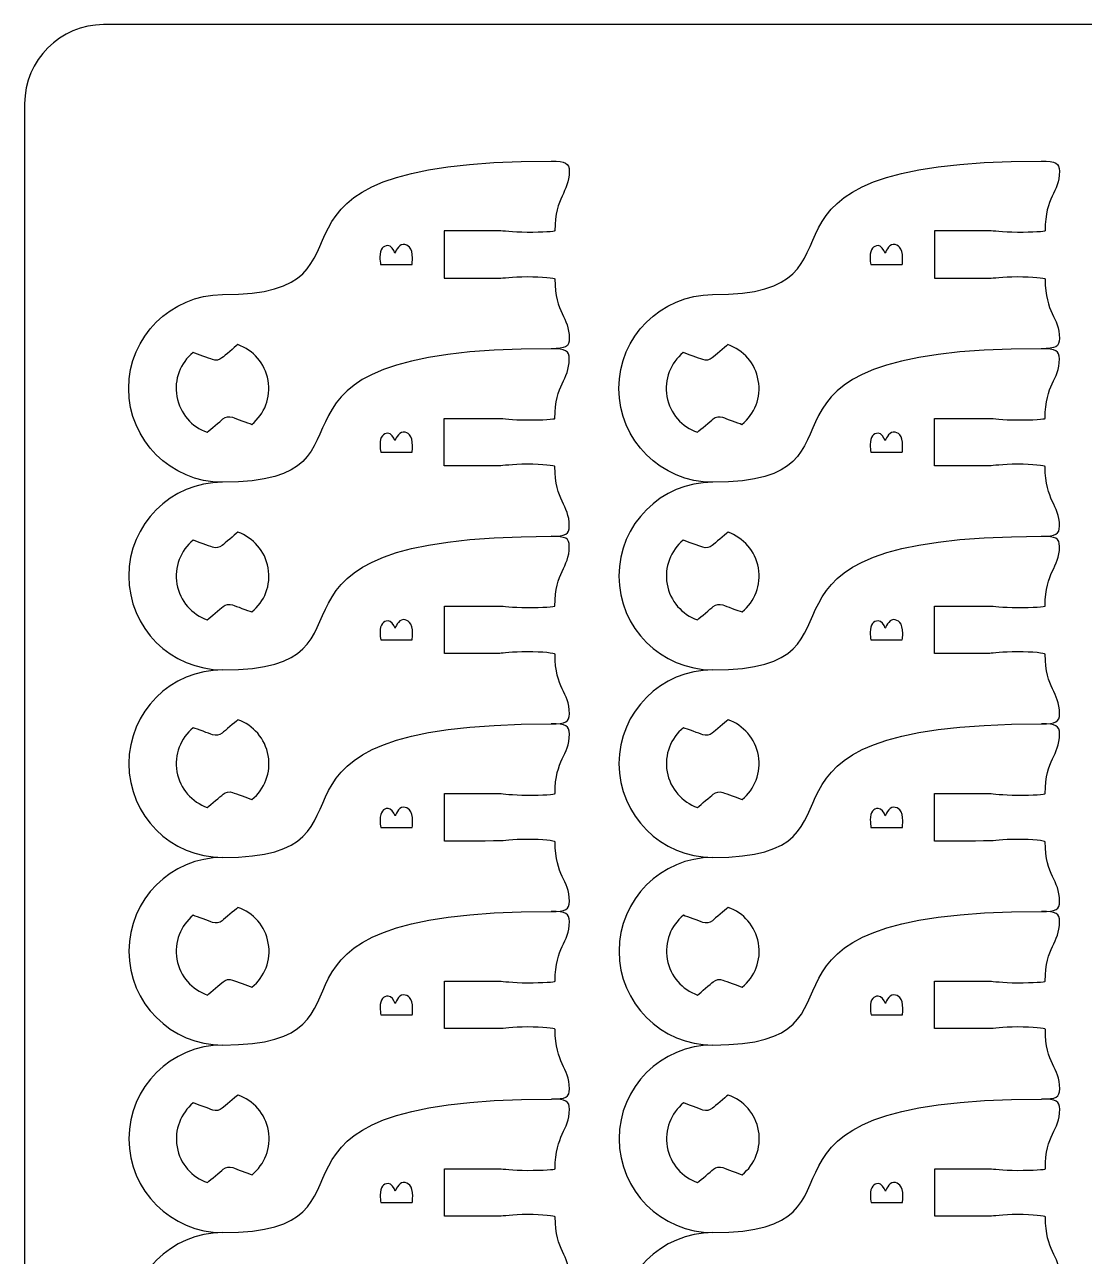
# Model space of a CAD drawing. Extents: x 0 to 300, y 0 to 300.
# Drawn here: x 0 to 67.1, y 222.2 to 300.1 of the extents above; entities that cross this region are included whole.
import ezdxf

# ---------------------------------------------------------------- set-up
doc = ezdxf.new("R2010")
doc.units = 0
doc.header["$MEASUREMENT"] = 0
doc.layers.add('DEFAULT', color=7, linetype='CONTINUOUS')

msp = doc.modelspace()

# ---------------------------------------------------------------- linework, layer by layer
at = {"layer": 'DEFAULT', "color": 1}
for points, knots in [([(295, 0.1), (198.333, 0.1), (101.667, 0.1), (5, 0.1), (2.25, 0.1), (0, 2.35), (0, 5.1), (0, 101.767), (0, 198.433), (0, 295.1), (0, 297.85), (2.25, 300.1), (5, 300.1), (101.667, 300.1), (198.333, 300.1), (295, 300.1), (297.75, 300.1), (300, 297.85), (300, 295.1), (300, 198.433), (300, 101.767), (300, 5.1), (300, 2.35), (297.75, 0.1), (295, 0.1)], [0, 0, 0, 0, 822.047, 822.047, 822.047, 823.047, 823.047, 823.047, 1645.094, 1645.094, 1645.094, 1646.094, 1646.094, 1646.094, 2468.141, 2468.141, 2468.141, 2469.141, 2469.141, 2469.141, 3291.188, 3291.188, 3291.188, 3292.188, 3292.188, 3292.188, 3292.188]), ([(33.555, 284.009), (33.544, 284.069), (32.765, 284.157), (31.805, 284.161), (30.838, 284.157), (30.228, 284.059), (30.052, 284.059), (29.177, 284.059), (26.552, 284.055), (26.552, 284.055), (26.552, 285.056), (26.552, 286.057), (26.552, 287.057), (27.719, 287.057), (28.885, 287.057), (30.052, 287.057), (30.228, 287.057), (30.831, 286.958), (31.805, 286.958), (32.772, 286.958), (33.551, 287.004), (33.551, 287.057), (33.551, 289.269), (34.458, 289.431), (34.458, 290.825), (34.458, 291.344), (34.232, 291.467), (33.311, 291.467), (12.039, 291.467), (23.942, 283.021), (12.519, 283.018), (9.248, 283.018), (6.581, 280.354), (6.585, 277.084), (6.585, 273.81), (9.248, 271.147), (12.522, 271.151), (23.945, 271.154), (12.042, 279.6), (33.315, 279.6), (34.236, 279.6), (34.461, 279.723), (34.461, 280.245), (34.461, 281.639), (33.555, 281.801), (33.555, 284.009)], [1, 1, 1, 1, 2, 2, 2, 3, 3, 3, 4, 4, 4, 12.51, 12.51, 12.51, 22.43, 22.43, 22.43, 23.43, 23.43, 23.43, 24.43, 24.43, 24.43, 25.43, 25.43, 25.43, 26.43, 26.43, 26.43, 27.43, 27.43, 27.43, 28.43, 28.43, 28.43, 29.43, 29.43, 29.43, 30.43, 30.43, 30.43, 31.43, 31.43, 31.43, 32.43, 32.43, 32.43, 32.43]), ([(64.572, 284.009), (64.561, 284.069), (63.781, 284.157), (62.822, 284.161), (61.855, 284.157), (61.245, 284.059), (61.068, 284.059), (60.194, 284.059), (57.569, 284.055), (57.569, 284.055), (57.569, 285.056), (57.569, 286.057), (57.569, 287.057), (58.735, 287.057), (59.902, 287.057), (61.068, 287.057), (61.245, 287.057), (61.848, 286.958), (62.822, 286.958), (63.788, 286.958), (64.568, 287.004), (64.568, 287.057), (64.568, 289.269), (65.475, 289.431), (65.475, 290.825), (65.475, 291.344), (65.249, 291.467), (64.328, 291.467), (43.056, 291.467), (54.958, 283.021), (43.535, 283.018), (40.265, 283.018), (37.598, 280.354), (37.602, 277.084), (37.602, 273.81), (40.265, 271.147), (43.539, 271.151), (54.962, 271.154), (43.059, 279.6), (64.332, 279.6), (65.252, 279.6), (65.478, 279.723), (65.478, 280.245), (65.478, 281.639), (64.572, 281.801), (64.572, 284.009)], [1, 1, 1, 1, 2, 2, 2, 3, 3, 3, 4, 4, 4, 12.51, 12.51, 12.51, 22.43, 22.43, 22.43, 23.43, 23.43, 23.43, 24.43, 24.43, 24.43, 25.43, 25.43, 25.43, 26.43, 26.43, 26.43, 27.43, 27.43, 27.43, 28.43, 28.43, 28.43, 29.43, 29.43, 29.43, 30.43, 30.43, 30.43, 31.43, 31.43, 31.43, 32.43, 32.43, 32.43, 32.43]), ([(14.374, 274.812), (14.096, 274.915), (13.39, 275.172), (13.15, 275.26), (12.945, 275.334), (12.716, 275.292), (12.55, 275.155), (12.356, 274.989), (11.774, 274.502), (11.552, 274.315), (10.582, 274.65), (9.82, 275.49), (9.629, 276.576), (9.439, 277.656), (9.866, 278.707), (10.656, 279.356), (10.928, 279.257), (11.647, 279), (11.887, 278.908), (12.092, 278.838), (12.321, 278.876), (12.487, 279.014), (12.681, 279.18), (13.263, 279.667), (13.489, 279.857), (14.459, 279.515), (15.217, 278.675), (15.408, 277.596), (15.602, 276.513), (15.172, 275.461), (14.374, 274.812)], [1, 1, 1, 1, 2, 2, 2, 3, 3, 3, 4, 4, 4, 5, 5, 5, 6, 6, 6, 7, 7, 7, 8, 8, 8, 9, 9, 9, 10, 10, 10, 11, 11, 11, 11]), ([(45.391, 274.812), (45.112, 274.915), (44.407, 275.172), (44.167, 275.26), (43.962, 275.334), (43.733, 275.292), (43.567, 275.155), (43.373, 274.989), (42.791, 274.502), (42.569, 274.315), (41.599, 274.65), (40.837, 275.49), (40.646, 276.576), (40.456, 277.656), (40.883, 278.707), (41.673, 279.356), (41.944, 279.257), (42.664, 279), (42.904, 278.908), (43.109, 278.838), (43.338, 278.876), (43.504, 279.014), (43.698, 279.18), (44.28, 279.667), (44.506, 279.857), (45.476, 279.515), (46.234, 278.675), (46.425, 277.596), (46.619, 276.513), (46.188, 275.461), (45.391, 274.812)], [1, 1, 1, 1, 2, 2, 2, 3, 3, 3, 4, 4, 4, 5, 5, 5, 6, 6, 6, 7, 7, 7, 8, 8, 8, 9, 9, 9, 10, 10, 10, 11, 11, 11, 11]), ([(12.522, 271.151), (9.252, 271.151), (6.585, 268.487), (6.589, 265.217), (6.589, 261.943), (9.252, 259.28), (12.526, 259.283), (23.949, 259.287), (12.046, 267.732), (33.319, 267.732), (34.239, 267.732), (34.465, 267.856), (34.465, 268.378), (34.465, 269.771), (33.558, 269.933), (33.558, 272.142), (33.548, 272.202), (32.768, 272.29), (31.809, 272.294), (30.842, 272.29), (30.232, 272.191), (30.056, 272.191), (29.18, 272.191), (26.556, 272.188), (26.556, 272.188), (26.556, 273.188), (26.556, 274.189), (26.556, 275.19), (27.722, 275.19), (28.889, 275.19), (30.056, 275.19), (30.232, 275.19), (30.835, 275.091), (31.809, 275.091), (32.775, 275.091), (33.555, 275.137), (33.555, 275.19), (33.555, 277.402), (34.462, 277.564), (34.462, 278.958), (34.462, 279.476), (34.236, 279.6), (33.315, 279.6)], [0, 0, 0, 0, 1, 1, 1, 2, 2, 2, 3, 3, 3, 4, 4, 4, 5, 5, 5, 6, 6, 6, 7, 7, 7, 8, 8, 8, 16.51, 16.51, 16.51, 26.431, 26.431, 26.431, 27.431, 27.431, 27.431, 28.431, 28.431, 28.431, 29.431, 29.431, 29.431, 30.431, 30.431, 30.431, 30.431]), ([(43.539, 271.151), (40.269, 271.151), (37.602, 268.487), (37.605, 265.217), (37.605, 261.943), (40.269, 259.28), (43.543, 259.283), (54.966, 259.287), (43.063, 267.732), (64.335, 267.732), (65.256, 267.732), (65.482, 267.856), (65.482, 268.378), (65.482, 269.771), (64.575, 269.933), (64.575, 272.142), (64.565, 272.202), (63.785, 272.29), (62.825, 272.294), (61.859, 272.29), (61.249, 272.191), (61.072, 272.191), (60.197, 272.191), (57.573, 272.188), (57.573, 272.188), (57.573, 273.188), (57.573, 274.189), (57.573, 275.19), (58.739, 275.19), (59.906, 275.19), (61.072, 275.19), (61.249, 275.19), (61.852, 275.091), (62.825, 275.091), (63.792, 275.091), (64.572, 275.137), (64.572, 275.19), (64.572, 277.402), (65.478, 277.564), (65.478, 278.958), (65.478, 279.476), (65.253, 279.6), (64.332, 279.6)], [0, 0, 0, 0, 1, 1, 1, 2, 2, 2, 3, 3, 3, 4, 4, 4, 5, 5, 5, 6, 6, 6, 7, 7, 7, 8, 8, 8, 16.51, 16.51, 16.51, 26.43, 26.43, 26.43, 27.43, 27.43, 27.43, 28.43, 28.43, 28.43, 29.43, 29.43, 29.43, 30.43, 30.43, 30.43, 30.43]), ([(12.526, 259.283), (9.256, 259.283), (6.589, 256.62), (6.592, 253.349), (6.592, 250.076), (9.256, 247.412), (12.529, 247.416), (23.952, 247.419), (12.05, 255.865), (33.322, 255.865), (34.243, 255.865), (34.469, 255.988), (34.469, 256.51), (34.469, 257.904), (33.562, 258.066), (33.562, 260.274), (33.551, 260.334), (32.772, 260.423), (31.812, 260.426), (30.846, 260.423), (30.235, 260.324), (30.059, 260.324), (29.184, 260.324), (26.559, 260.32), (26.559, 260.32), (26.559, 261.321), (26.559, 262.322), (26.559, 263.322), (27.726, 263.322), (28.892, 263.322), (30.059, 263.322), (30.235, 263.322), (30.839, 263.224), (31.812, 263.224), (32.779, 263.224), (33.559, 263.27), (33.559, 263.322), (33.559, 265.534), (34.465, 265.697), (34.465, 267.09), (34.465, 267.609), (34.239, 267.732), (33.319, 267.732)], [0, 0, 0, 0, 1, 1, 1, 2, 2, 2, 3, 3, 3, 4, 4, 4, 5, 5, 5, 6, 6, 6, 7, 7, 7, 8, 8, 8, 16.51, 16.51, 16.51, 26.43, 26.43, 26.43, 27.43, 27.43, 27.43, 28.43, 28.43, 28.43, 29.43, 29.43, 29.43, 30.43, 30.43, 30.43, 30.43]), ([(14.378, 262.945), (14.099, 263.047), (13.394, 263.305), (13.154, 263.393), (12.949, 263.467), (12.72, 263.425), (12.554, 263.287), (12.36, 263.121), (11.778, 262.634), (11.556, 262.448), (10.586, 262.783), (9.824, 263.622), (9.633, 264.709), (9.443, 265.788), (9.869, 266.84), (10.66, 267.489), (10.931, 267.39), (11.651, 267.132), (11.891, 267.041), (12.095, 266.97), (12.325, 267.009), (12.491, 267.147), (12.685, 267.312), (13.267, 267.799), (13.492, 267.99), (14.463, 267.647), (15.221, 266.808), (15.412, 265.728), (15.606, 264.645), (15.175, 263.594), (14.378, 262.945)], [1, 1, 1, 1, 2, 2, 2, 3, 3, 3, 4, 4, 4, 5, 5, 5, 6, 6, 6, 7, 7, 7, 8, 8, 8, 9, 9, 9, 10, 10, 10, 11, 11, 11, 11]), ([(43.543, 259.283), (40.272, 259.283), (37.605, 256.62), (37.609, 253.349), (37.609, 250.076), (40.272, 247.412), (43.546, 247.416), (54.969, 247.419), (43.066, 255.865), (64.339, 255.865), (65.26, 255.865), (65.485, 255.988), (65.485, 256.51), (65.485, 257.904), (64.579, 258.066), (64.579, 260.274), (64.568, 260.334), (63.789, 260.423), (62.829, 260.426), (61.862, 260.423), (61.252, 260.324), (61.076, 260.324), (60.201, 260.324), (57.576, 260.32), (57.576, 260.32), (57.576, 261.321), (57.576, 262.322), (57.576, 263.322), (58.743, 263.322), (59.909, 263.322), (61.076, 263.322), (61.252, 263.322), (61.855, 263.224), (62.829, 263.224), (63.796, 263.224), (64.575, 263.27), (64.575, 263.322), (64.575, 265.534), (65.482, 265.697), (65.482, 267.09), (65.482, 267.609), (65.256, 267.732), (64.335, 267.732)], [0, 0, 0, 0, 1, 1, 1, 2, 2, 2, 3, 3, 3, 4, 4, 4, 5, 5, 5, 6, 6, 6, 7, 7, 7, 8, 8, 8, 16.51, 16.51, 16.51, 26.43, 26.43, 26.43, 27.43, 27.43, 27.43, 28.43, 28.43, 28.43, 29.43, 29.43, 29.43, 30.43, 30.43, 30.43, 30.43]), ([(45.395, 262.945), (45.116, 263.047), (44.41, 263.305), (44.171, 263.393), (43.966, 263.467), (43.737, 263.425), (43.571, 263.287), (43.377, 263.121), (42.795, 262.634), (42.572, 262.448), (41.602, 262.783), (40.84, 263.622), (40.65, 264.709), (40.459, 265.788), (40.886, 266.84), (41.676, 267.489), (41.948, 267.39), (42.668, 267.132), (42.908, 267.041), (43.112, 266.97), (43.342, 267.009), (43.507, 267.147), (43.701, 267.312), (44.283, 267.799), (44.509, 267.99), (45.479, 267.647), (46.238, 266.808), (46.428, 265.728), (46.622, 264.645), (46.192, 263.594), (45.395, 262.945)], [1, 1, 1, 1, 2, 2, 2, 3, 3, 3, 4, 4, 4, 5, 5, 5, 6, 6, 6, 7, 7, 7, 8, 8, 8, 9, 9, 9, 10, 10, 10, 11, 11, 11, 11]), ([(12.53, 247.416), (9.259, 247.416), (6.592, 244.752), (6.596, 241.482), (6.596, 238.208), (9.259, 235.545), (12.533, 235.548), (23.956, 235.552), (12.053, 243.997), (33.326, 243.997), (34.247, 243.997), (34.472, 244.121), (34.472, 244.643), (34.472, 246.036), (33.566, 246.199), (33.566, 248.407), (33.555, 248.467), (32.775, 248.555), (31.816, 248.559), (30.849, 248.555), (30.239, 248.456), (30.063, 248.456), (29.188, 248.456), (26.563, 248.453), (26.563, 248.453), (26.563, 249.454), (26.563, 250.454), (26.563, 251.455), (27.73, 251.455), (28.896, 251.455), (30.063, 251.455), (30.239, 251.455), (30.842, 251.356), (31.816, 251.356), (32.783, 251.356), (33.562, 251.402), (33.562, 251.455), (33.562, 253.667), (34.469, 253.829), (34.469, 255.223), (34.469, 255.741), (34.243, 255.865), (33.322, 255.865)], [0, 0, 0, 0, 1, 1, 1, 2, 2, 2, 3, 3, 3, 4, 4, 4, 5, 5, 5, 6, 6, 6, 7, 7, 7, 8, 8, 8, 16.51, 16.51, 16.51, 26.43, 26.43, 26.43, 27.43, 27.43, 27.43, 28.43, 28.43, 28.43, 29.43, 29.43, 29.43, 30.43, 30.43, 30.43, 30.43]), ([(14.382, 251.078), (14.103, 251.18), (13.397, 251.437), (13.157, 251.526), (12.953, 251.6), (12.723, 251.557), (12.558, 251.42), (12.364, 251.254), (11.782, 250.767), (11.559, 250.58), (10.589, 250.915), (9.827, 251.755), (9.637, 252.841), (9.446, 253.921), (9.873, 254.972), (10.663, 255.621), (10.935, 255.523), (11.655, 255.265), (11.894, 255.173), (12.099, 255.103), (12.328, 255.142), (12.494, 255.279), (12.688, 255.445), (13.27, 255.932), (13.496, 256.122), (14.466, 255.78), (15.225, 254.94), (15.415, 253.861), (15.609, 252.778), (15.179, 251.727), (14.382, 251.078)], [1, 1, 1, 1, 2, 2, 2, 3, 3, 3, 4, 4, 4, 5, 5, 5, 6, 6, 6, 7, 7, 7, 8, 8, 8, 9, 9, 9, 10, 10, 10, 11, 11, 11, 11]), ([(43.546, 247.416), (40.276, 247.416), (37.609, 244.752), (37.613, 241.482), (37.613, 238.208), (40.276, 235.545), (43.55, 235.548), (54.973, 235.552), (43.07, 243.997), (64.343, 243.997), (65.263, 243.997), (65.489, 244.121), (65.489, 244.643), (65.489, 246.036), (64.582, 246.199), (64.582, 248.407), (64.572, 248.467), (63.792, 248.555), (62.833, 248.559), (61.866, 248.555), (61.256, 248.456), (61.079, 248.456), (60.204, 248.456), (57.58, 248.453), (57.58, 248.453), (57.58, 249.454), (57.58, 250.454), (57.58, 251.455), (58.746, 251.455), (59.913, 251.455), (61.079, 251.455), (61.256, 251.455), (61.859, 251.356), (62.833, 251.356), (63.799, 251.356), (64.579, 251.402), (64.579, 251.455), (64.579, 253.667), (65.486, 253.829), (65.486, 255.223), (65.486, 255.741), (65.26, 255.865), (64.339, 255.865)], [0, 0, 0, 0, 1, 1, 1, 2, 2, 2, 3, 3, 3, 4, 4, 4, 5, 5, 5, 6, 6, 6, 7, 7, 7, 8, 8, 8, 16.51, 16.51, 16.51, 26.43, 26.43, 26.43, 27.43, 27.43, 27.43, 28.43, 28.43, 28.43, 29.43, 29.43, 29.43, 30.43, 30.43, 30.43, 30.43]), ([(45.398, 251.078), (45.12, 251.18), (44.414, 251.437), (44.174, 251.526), (43.97, 251.6), (43.74, 251.557), (43.574, 251.42), (43.38, 251.254), (42.798, 250.767), (42.576, 250.58), (41.606, 250.915), (40.844, 251.755), (40.653, 252.841), (40.463, 253.921), (40.89, 254.972), (41.68, 255.621), (41.952, 255.523), (42.671, 255.265), (42.911, 255.173), (43.116, 255.103), (43.345, 255.142), (43.511, 255.279), (43.705, 255.445), (44.287, 255.932), (44.513, 256.122), (45.483, 255.78), (46.241, 254.94), (46.432, 253.861), (46.626, 252.778), (46.196, 251.727), (45.398, 251.078)], [1, 1, 1, 1, 2, 2, 2, 3, 3, 3, 4, 4, 4, 5, 5, 5, 6, 6, 6, 7, 7, 7, 8, 8, 8, 9, 9, 9, 10, 10, 10, 11, 11, 11, 11]), ([(12.533, 235.548), (9.263, 235.548), (6.596, 232.885), (6.599, 229.615), (6.599, 226.341), (9.263, 223.677), (12.537, 223.681), (23.96, 223.684), (12.057, 232.13), (33.329, 232.13), (34.25, 232.13), (34.476, 232.253), (34.476, 232.775), (34.476, 234.169), (33.569, 234.331), (33.569, 236.54), (33.559, 236.6), (32.779, 236.688), (31.82, 236.691), (30.853, 236.688), (30.243, 236.589), (30.066, 236.589), (29.191, 236.589), (26.567, 236.585), (26.567, 236.585), (26.567, 237.586), (26.567, 238.587), (26.567, 239.588), (27.733, 239.588), (28.9, 239.588), (30.066, 239.588), (30.243, 239.588), (30.846, 239.489), (31.82, 239.489), (32.786, 239.489), (33.566, 239.535), (33.566, 239.588), (33.566, 241.8), (34.472, 241.962), (34.472, 243.355), (34.472, 243.874), (34.247, 243.997), (33.326, 243.997)], [0, 0, 0, 0, 1, 1, 1, 2, 2, 2, 3, 3, 3, 4, 4, 4, 5, 5, 5, 6, 6, 6, 7, 7, 7, 8, 8, 8, 16.51, 16.51, 16.51, 26.43, 26.43, 26.43, 27.43, 27.43, 27.43, 28.43, 28.43, 28.43, 29.43, 29.43, 29.43, 30.43, 30.43, 30.43, 30.43]), ([(14.385, 239.21), (14.106, 239.312), (13.401, 239.57), (13.161, 239.658), (12.956, 239.732), (12.727, 239.69), (12.561, 239.552), (12.367, 239.386), (11.785, 238.9), (11.563, 238.713), (10.593, 239.048), (9.831, 239.887), (9.64, 240.974), (9.45, 242.053), (9.877, 243.105), (10.667, 243.754), (10.939, 243.655), (11.658, 243.398), (11.898, 243.306), (12.103, 243.235), (12.332, 243.274), (12.498, 243.412), (12.692, 243.577), (13.274, 244.064), (13.5, 244.255), (14.47, 243.913), (15.228, 243.073), (15.419, 241.994), (15.613, 240.91), (15.182, 239.859), (14.385, 239.21)], [1, 1, 1, 1, 2, 2, 2, 3, 3, 3, 4, 4, 4, 5, 5, 5, 6, 6, 6, 7, 7, 7, 8, 8, 8, 9, 9, 9, 10, 10, 10, 11, 11, 11, 11]), ([(43.55, 235.548), (40.28, 235.548), (37.613, 232.885), (37.616, 229.615), (37.616, 226.341), (40.28, 223.677), (43.553, 223.681), (54.976, 223.684), (43.074, 232.13), (64.346, 232.13), (65.267, 232.13), (65.493, 232.253), (65.493, 232.775), (65.493, 234.169), (64.586, 234.331), (64.586, 236.54), (64.576, 236.6), (63.796, 236.688), (62.836, 236.691), (61.87, 236.688), (61.259, 236.589), (61.083, 236.589), (60.208, 236.589), (57.583, 236.585), (57.583, 236.585), (57.583, 237.586), (57.583, 238.587), (57.583, 239.588), (58.75, 239.588), (59.916, 239.588), (61.083, 239.588), (61.259, 239.588), (61.863, 239.489), (62.836, 239.489), (63.803, 239.489), (64.583, 239.535), (64.583, 239.588), (64.583, 241.8), (65.489, 241.962), (65.489, 243.355), (65.489, 243.874), (65.263, 243.997), (64.343, 243.997)], [0, 0, 0, 0, 1, 1, 1, 2, 2, 2, 3, 3, 3, 4, 4, 4, 5, 5, 5, 6, 6, 6, 7, 7, 7, 8, 8, 8, 16.51, 16.51, 16.51, 26.43, 26.43, 26.43, 27.43, 27.43, 27.43, 28.43, 28.43, 28.43, 29.43, 29.43, 29.43, 30.43, 30.43, 30.43, 30.43]), ([(45.402, 239.21), (45.123, 239.312), (44.418, 239.57), (44.178, 239.658), (43.973, 239.732), (43.744, 239.69), (43.578, 239.552), (43.384, 239.386), (42.802, 238.9), (42.58, 238.713), (41.61, 239.048), (40.848, 239.887), (40.657, 240.974), (40.467, 242.053), (40.893, 243.105), (41.684, 243.754), (41.955, 243.655), (42.675, 243.398), (42.915, 243.306), (43.119, 243.235), (43.349, 243.274), (43.515, 243.412), (43.709, 243.577), (44.291, 244.064), (44.516, 244.255), (45.487, 243.913), (46.245, 243.073), (46.436, 241.994), (46.63, 240.91), (46.199, 239.859), (45.402, 239.21)], [1, 1, 1, 1, 2, 2, 2, 3, 3, 3, 4, 4, 4, 5, 5, 5, 6, 6, 6, 7, 7, 7, 8, 8, 8, 9, 9, 9, 10, 10, 10, 11, 11, 11, 11]), ([(14.389, 227.343), (14.11, 227.445), (13.405, 227.703), (13.165, 227.791), (12.96, 227.865), (12.731, 227.822), (12.565, 227.685), (12.371, 227.519), (11.789, 227.032), (11.567, 226.845), (10.596, 227.18), (9.834, 228.02), (9.644, 229.107), (9.453, 230.186), (9.88, 231.237), (10.671, 231.886), (10.942, 231.788), (11.662, 231.53), (11.902, 231.438), (12.106, 231.368), (12.336, 231.407), (12.501, 231.544), (12.695, 231.71), (13.278, 232.197), (13.503, 232.387), (14.473, 232.045), (15.232, 231.206), (15.422, 230.126), (15.616, 229.043), (15.186, 227.992), (14.389, 227.343)], [1, 1, 1, 1, 2, 2, 2, 3, 3, 3, 4, 4, 4, 5, 5, 5, 6, 6, 6, 7, 7, 7, 8, 8, 8, 9, 9, 9, 10, 10, 10, 11, 11, 11, 11]), ([(45.406, 227.343), (45.127, 227.445), (44.421, 227.703), (44.181, 227.791), (43.977, 227.865), (43.748, 227.822), (43.582, 227.685), (43.388, 227.519), (42.806, 227.032), (42.583, 226.845), (41.613, 227.18), (40.851, 228.02), (40.661, 229.107), (40.47, 230.186), (40.897, 231.237), (41.687, 231.886), (41.959, 231.788), (42.679, 231.53), (42.918, 231.438), (43.123, 231.368), (43.352, 231.407), (43.518, 231.544), (43.712, 231.71), (44.294, 232.197), (44.52, 232.387), (45.49, 232.045), (46.249, 231.206), (46.439, 230.126), (46.633, 229.043), (46.203, 227.992), (45.406, 227.343)], [1, 1, 1, 1, 2, 2, 2, 3, 3, 3, 4, 4, 4, 5, 5, 5, 6, 6, 6, 7, 7, 7, 8, 8, 8, 9, 9, 9, 10, 10, 10, 11, 11, 11, 11]), ([(12.537, 223.681), (9.267, 223.681), (6.6, 221.017), (6.603, 217.747), (6.603, 214.473), (9.267, 211.81), (12.54, 211.813), (23.963, 211.817), (12.061, 220.262), (33.333, 220.262), (34.254, 220.262), (34.48, 220.386), (34.48, 220.908), (34.48, 222.302), (33.573, 222.464), (33.573, 224.672), (33.562, 224.732), (32.783, 224.82), (31.823, 224.824), (30.857, 224.82), (30.246, 224.722), (30.07, 224.722), (29.195, 224.722), (26.57, 224.718), (26.57, 224.718), (26.57, 225.719), (26.57, 226.719), (26.57, 227.72), (27.737, 227.72), (28.903, 227.72), (30.07, 227.72), (30.246, 227.72), (30.85, 227.621), (31.823, 227.621), (32.79, 227.621), (33.569, 227.667), (33.569, 227.72), (33.569, 229.932), (34.476, 230.094), (34.476, 231.488), (34.476, 232.006), (34.25, 232.13), (33.33, 232.13)], [0, 0, 0, 0, 1, 1, 1, 2, 2, 2, 3, 3, 3, 4, 4, 4, 5, 5, 5, 6, 6, 6, 7, 7, 7, 8, 8, 8, 16.51, 16.51, 16.51, 26.43, 26.43, 26.43, 27.43, 27.43, 27.43, 28.43, 28.43, 28.43, 29.43, 29.43, 29.43, 30.43, 30.43, 30.43, 30.43]), ([(43.554, 223.681), (40.283, 223.681), (37.616, 221.017), (37.62, 217.747), (37.62, 214.473), (40.283, 211.81), (43.557, 211.813), (54.98, 211.817), (43.077, 220.262), (64.35, 220.262), (65.271, 220.262), (65.497, 220.386), (65.497, 220.908), (65.497, 222.302), (64.59, 222.464), (64.59, 224.672), (64.579, 224.732), (63.8, 224.82), (62.84, 224.824), (61.873, 224.82), (61.263, 224.722), (61.087, 224.722), (60.212, 224.722), (57.587, 224.718), (57.587, 224.718), (57.587, 225.719), (57.587, 226.719), (57.587, 227.72), (58.754, 227.72), (59.92, 227.72), (61.087, 227.72), (61.263, 227.72), (61.866, 227.621), (62.84, 227.621), (63.807, 227.621), (64.586, 227.667), (64.586, 227.72), (64.586, 229.932), (65.493, 230.094), (65.493, 231.488), (65.493, 232.006), (65.267, 232.13), (64.346, 232.13)], [0, 0, 0, 0, 1, 1, 1, 2, 2, 2, 3, 3, 3, 4, 4, 4, 5, 5, 5, 6, 6, 6, 7, 7, 7, 8, 8, 8, 16.51, 16.51, 16.51, 26.431, 26.431, 26.431, 27.431, 27.431, 27.431, 28.431, 28.431, 28.431, 29.431, 29.431, 29.431, 30.431, 30.431, 30.431, 30.431])]:
    msp.add_open_spline(points, degree=3, knots=knots, dxfattribs=at)
at = {"layer": 'DEFAULT', "color": 250}
for points in [[(22.525, 284.92), (22.501, 285.034), (22.483, 285.214), (22.483, 285.397), (22.483, 285.658), (22.528, 285.826), (22.63, 285.952), (22.708, 286.056), (22.828, 286.119), (22.987, 286.119), (23.182, 286.119), (23.353, 285.863), (23.431, 285.65), (23.431, 285.65), (23.644, 286.194), (23.944, 286.194), (24.117, 286.194), (24.249, 286.125), (24.349, 286.023), (24.477, 285.882), (24.537, 285.655), (24.537, 285.325), (24.537, 285.145), (24.525, 285.007), (24.513, 284.92), (23.851, 284.92), (23.188, 284.92), (22.525, 284.92)], [(53.542, 284.92), (53.518, 285.034), (53.5, 285.214), (53.5, 285.397), (53.5, 285.658), (53.545, 285.826), (53.647, 285.952), (53.725, 286.056), (53.845, 286.119), (54.004, 286.119), (54.199, 286.119), (54.37, 285.863), (54.448, 285.65), (54.448, 285.65), (54.66, 286.194), (54.96, 286.194), (55.134, 286.194), (55.266, 286.125), (55.365, 286.023), (55.494, 285.882), (55.554, 285.655), (55.554, 285.325), (55.554, 285.145), (55.542, 285.007), (55.53, 284.92), (54.867, 284.92), (54.205, 284.92), (53.542, 284.92)], [(22.529, 273.053), (22.505, 273.167), (22.487, 273.347), (22.487, 273.529), (22.487, 273.79), (22.532, 273.958), (22.634, 274.084), (22.712, 274.189), (22.832, 274.252), (22.991, 274.252), (23.186, 274.252), (23.357, 273.995), (23.435, 273.782), (23.435, 273.782), (23.647, 274.327), (23.947, 274.327), (24.121, 274.327), (24.253, 274.258), (24.352, 274.156), (24.481, 274.015), (24.541, 273.787), (24.541, 273.457), (24.541, 273.277), (24.529, 273.14), (24.517, 273.053), (23.854, 273.053), (23.192, 273.053), (22.529, 273.053)], [(53.546, 273.053), (53.522, 273.167), (53.504, 273.347), (53.504, 273.529), (53.504, 273.79), (53.549, 273.958), (53.651, 274.084), (53.729, 274.189), (53.848, 274.252), (54.008, 274.252), (54.202, 274.252), (54.373, 273.995), (54.451, 273.782), (54.451, 273.782), (54.664, 274.327), (54.964, 274.327), (55.138, 274.327), (55.27, 274.258), (55.369, 274.156), (55.498, 274.015), (55.558, 273.787), (55.558, 273.457), (55.558, 273.277), (55.546, 273.14), (55.534, 273.053), (54.871, 273.053), (54.208, 273.053), (53.546, 273.053)], [(22.533, 261.185), (22.509, 261.299), (22.491, 261.479), (22.491, 261.662), (22.491, 261.923), (22.535, 262.091), (22.637, 262.217), (22.716, 262.322), (22.835, 262.384), (22.994, 262.384), (23.189, 262.384), (23.36, 262.128), (23.438, 261.915), (23.438, 261.915), (23.651, 262.459), (23.951, 262.459), (24.125, 262.459), (24.257, 262.391), (24.355, 262.288), (24.485, 262.148), (24.545, 261.92), (24.545, 261.59), (24.545, 261.41), (24.533, 261.272), (24.521, 261.185), (23.858, 261.185), (23.195, 261.185), (22.533, 261.185)], [(53.549, 261.185), (53.525, 261.299), (53.507, 261.479), (53.507, 261.662), (53.507, 261.923), (53.552, 262.091), (53.654, 262.217), (53.733, 262.322), (53.852, 262.384), (54.011, 262.384), (54.206, 262.384), (54.377, 262.128), (54.455, 261.915), (54.455, 261.915), (54.668, 262.459), (54.968, 262.459), (55.141, 262.459), (55.273, 262.391), (55.373, 262.288), (55.501, 262.148), (55.561, 261.92), (55.561, 261.59), (55.561, 261.41), (55.549, 261.272), (55.537, 261.185), (54.875, 261.185), (54.212, 261.185), (53.549, 261.185)], [(22.536, 249.318), (22.512, 249.432), (22.494, 249.612), (22.494, 249.794), (22.494, 250.055), (22.539, 250.223), (22.641, 250.349), (22.719, 250.454), (22.839, 250.517), (22.998, 250.517), (23.193, 250.517), (23.364, 250.26), (23.442, 250.047), (23.442, 250.047), (23.655, 250.592), (23.954, 250.592), (24.128, 250.592), (24.26, 250.523), (24.359, 250.421), (24.488, 250.28), (24.548, 250.052), (24.548, 249.722), (24.548, 249.543), (24.536, 249.405), (24.524, 249.318), (23.862, 249.318), (23.199, 249.318), (22.536, 249.318)], [(53.553, 249.318), (53.529, 249.432), (53.511, 249.612), (53.511, 249.794), (53.511, 250.055), (53.556, 250.223), (53.658, 250.349), (53.736, 250.454), (53.856, 250.517), (54.015, 250.517), (54.21, 250.517), (54.381, 250.26), (54.459, 250.047), (54.459, 250.047), (54.671, 250.592), (54.971, 250.592), (55.145, 250.592), (55.277, 250.523), (55.376, 250.421), (55.505, 250.28), (55.565, 250.052), (55.565, 249.722), (55.565, 249.543), (55.553, 249.405), (55.541, 249.318), (54.878, 249.318), (54.216, 249.318), (53.553, 249.318)], [(22.54, 237.45), (22.516, 237.564), (22.498, 237.744), (22.498, 237.927), (22.498, 238.188), (22.543, 238.356), (22.645, 238.482), (22.723, 238.587), (22.843, 238.65), (23.002, 238.65), (23.196, 238.65), (23.368, 238.393), (23.446, 238.18), (23.446, 238.18), (23.658, 238.725), (23.958, 238.725), (24.132, 238.725), (24.264, 238.656), (24.363, 238.554), (24.492, 238.413), (24.552, 238.185), (24.552, 237.855), (24.552, 237.675), (24.54, 237.538), (24.528, 237.45), (23.865, 237.45), (23.203, 237.45), (22.54, 237.45)], [(53.557, 237.45), (53.533, 237.564), (53.515, 237.744), (53.515, 237.927), (53.515, 238.188), (53.559, 238.356), (53.661, 238.482), (53.74, 238.587), (53.859, 238.65), (54.018, 238.65), (54.213, 238.65), (54.384, 238.393), (54.462, 238.18), (54.462, 238.18), (54.675, 238.725), (54.975, 238.725), (55.149, 238.725), (55.281, 238.656), (55.38, 238.554), (55.509, 238.413), (55.569, 238.185), (55.569, 237.855), (55.569, 237.675), (55.557, 237.538), (55.545, 237.45), (54.882, 237.45), (54.219, 237.45), (53.557, 237.45)], [(22.544, 225.583), (22.52, 225.697), (22.502, 225.877), (22.502, 226.06), (22.502, 226.321), (22.546, 226.489), (22.648, 226.615), (22.727, 226.719), (22.846, 226.782), (23.005, 226.782), (23.2, 226.782), (23.371, 226.526), (23.449, 226.313), (23.449, 226.313), (23.662, 226.857), (23.962, 226.857), (24.136, 226.857), (24.268, 226.788), (24.367, 226.686), (24.495, 226.545), (24.555, 226.317), (24.555, 225.988), (24.555, 225.808), (24.543, 225.67), (24.531, 225.583), (23.869, 225.583), (23.206, 225.583), (22.544, 225.583)], [(53.56, 225.583), (53.536, 225.697), (53.518, 225.877), (53.518, 226.06), (53.518, 226.321), (53.563, 226.489), (53.665, 226.615), (53.743, 226.719), (53.863, 226.782), (54.022, 226.782), (54.217, 226.782), (54.388, 226.526), (54.466, 226.313), (54.466, 226.313), (54.679, 226.857), (54.978, 226.857), (55.152, 226.857), (55.284, 226.788), (55.383, 226.686), (55.512, 226.545), (55.572, 226.317), (55.572, 225.988), (55.572, 225.808), (55.56, 225.67), (55.548, 225.583), (54.886, 225.583), (54.223, 225.583), (53.56, 225.583)]]:
    msp.add_open_spline(points, degree=3, knots=[5.635, 5.635, 5.635, 5.635, 6.635, 6.635, 6.635, 7.635, 7.635, 7.635, 8.635, 8.635, 8.635, 9.635, 9.635, 9.635, 10.635, 10.635, 10.635, 11.635, 11.635, 11.635, 12.635, 12.635, 12.635, 13.635, 13.635, 13.635, 19.27, 19.27, 19.27, 19.27], dxfattribs=at)

doc.saveas('drawing.dxf')
